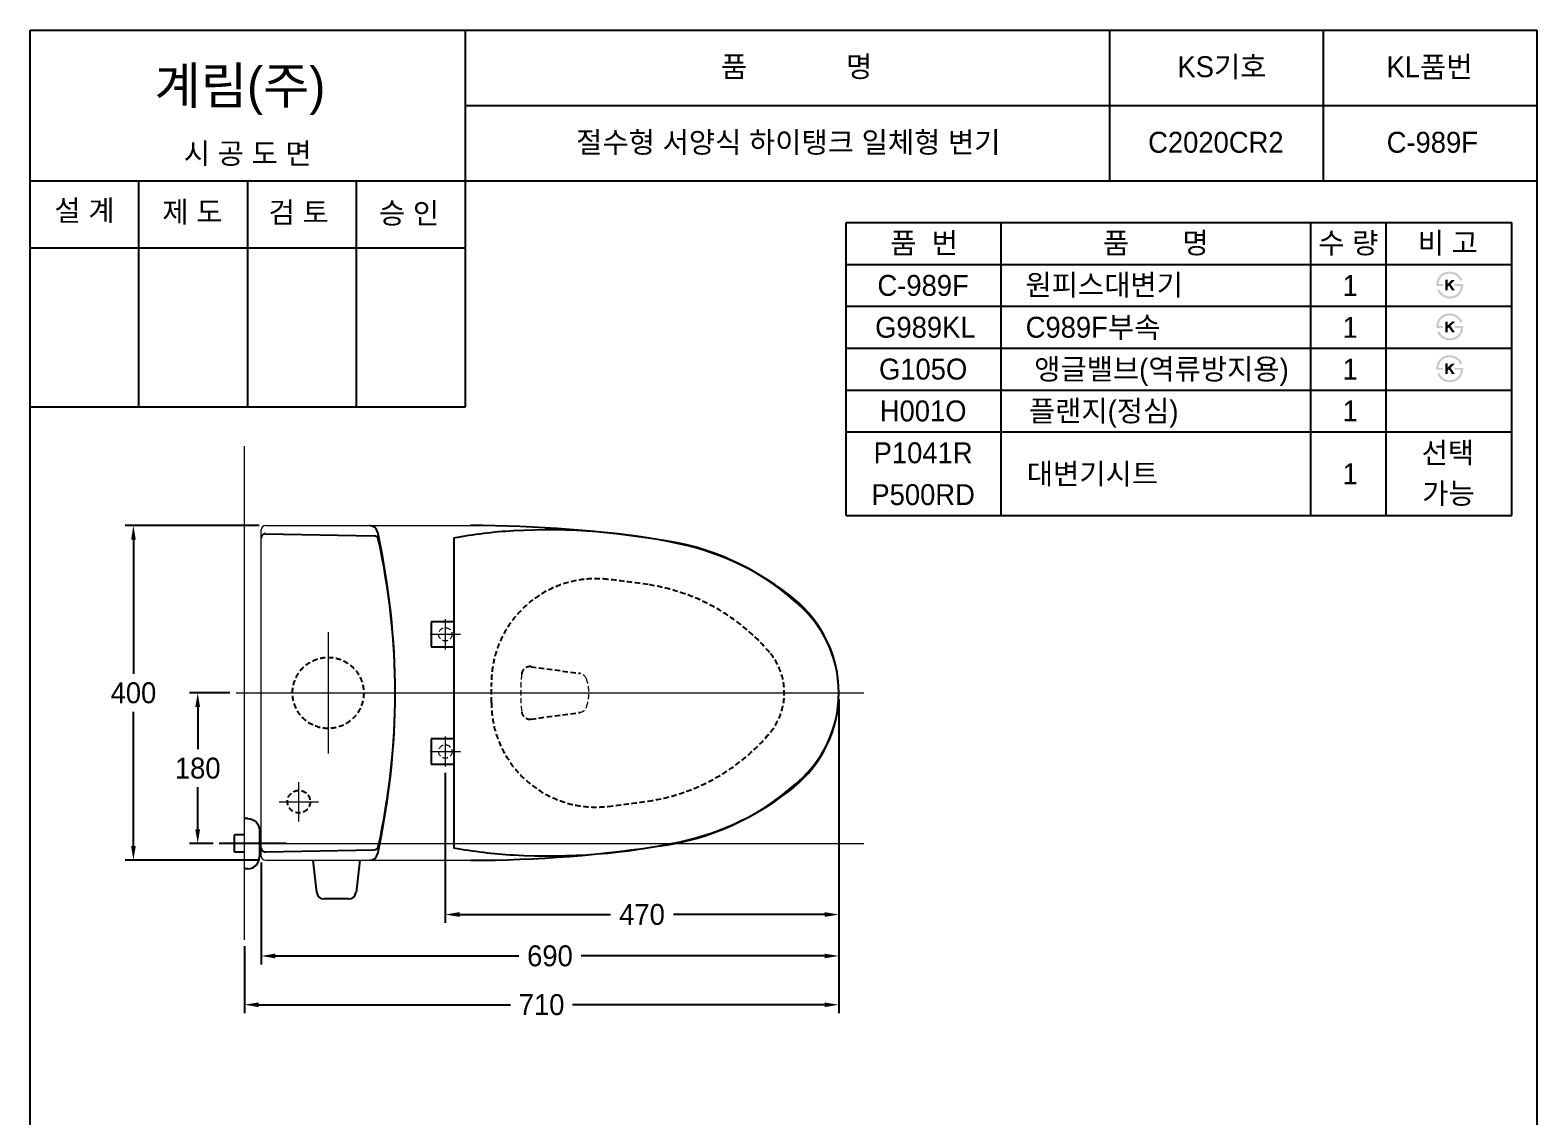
# Model space of a CAD drawing. Header units: millimetres. Extents: x 0 to 1800, y -67 to 2530.
# Drawn here: x 0 to 1800, y 1232 to 2530 of the extents above; entities that cross this region are included whole.
import ezdxf
from ezdxf.enums import TextEntityAlignment as Align
from ezdxf.lldxf.tags import DXFTag

# ---------------------------------------------------------------- set-up
doc = ezdxf.new("R2010")
doc.units = ezdxf.units.MM
doc.linetypes.add('DASHED2', pattern=[9.525, 6.35, -3.175])
for name, color, linetype in [('TEXT', 7, 'Continuous'), ('내부선 및 부속', 4, 'Continuous'), ('도각라인', 255, 'Continuous'), ('외형선', 3, 'Continuous'), ('점선', 6, 'DASHED2'), ('중심선', 1, 'DASHED'), ('치수선', 7, 'Continuous')]:
    doc.layers.add(name, color=color, linetype=linetype)
doc.styles.add('____', font='')
doc.styles.add('타이틀', font='H2GTRM.TTF', dxfattribs={"height": 25})
doc.styles.get('____').set_extended_font_data('굴림')
tags = doc.linetypes.add('DASHDOT', pattern=[70, 31, -13, 13, -13]).pattern_tags.tags
tags[10:11] = [DXFTag(74, 4), DXFTag(75, 0), DXFTag(340, '0'), DXFTag(46, 0.0), DXFTag(50, 0.0), DXFTag(44, 0.0), DXFTag(45, 0.0)]
tags[8:9] = [DXFTag(74, 4), DXFTag(75, 0), DXFTag(340, '0'), DXFTag(46, 0.0), DXFTag(50, 0.0), DXFTag(44, 0.0), DXFTag(45, 0.0)]
tags[6:7] = [DXFTag(74, 4), DXFTag(75, 0), DXFTag(340, '0'), DXFTag(46, 0.0), DXFTag(50, 0.0), DXFTag(44, 0.0), DXFTag(45, 0.0)]
tags[4:5] = [DXFTag(74, 4), DXFTag(75, 0), DXFTag(340, '0'), DXFTag(46, 0.0), DXFTag(50, 0.0), DXFTag(44, 0.0), DXFTag(45, 0.0)]
tags = doc.linetypes.add('DASHED', pattern=[25.72, 12.86, -12.86]).pattern_tags.tags
tags[6:7] = [DXFTag(74, 4), DXFTag(75, 0), DXFTag(340, '0'), DXFTag(46, 0.0), DXFTag(50, 0.0), DXFTag(44, 0.0), DXFTag(45, 0.0)]
tags[4:5] = [DXFTag(74, 4), DXFTag(75, 0), DXFTag(340, '0'), DXFTag(46, 0.0), DXFTag(50, 0.0), DXFTag(44, 0.0), DXFTag(45, 0.0)]
doc.dimstyles.new('MSADIM', dxfattribs={"dimtxt": 33, "dimasz": 17, "dimexe": 10, "dimexo": 7.5, "dimgap": 10, "dimtad": 0, "dimtih": 1, "dimtoh": 1, "dimdec": 0, "dimzin": 1, "dimdsep": 46, "dimtxsty": '____', "dimcen": 11.25, "dimadec": 0, "dimazin": 0, "dimtfac": 1, "dimtdec": 0, "dimtix": 1, "dimtmove": 0, "dimatfit": 3, "dimfxl": 1, "dimtolj": 1, "dimtzin": 1, "dimarcsym": 0})

# ---------------------------------------------------------------- blocks, each defined once
blk = doc.blocks.new('*D54')
at = {"layer": '치수선', "color": 0, "linetype": 'Continuous', "lineweight": -2, "transparency": 16777216}
for p, q in [((966, 1730.6), (966, 1413.8)), ((276, 1535.6), (276, 1413.8)), ((293, 1423.8), (583.7, 1423.8)), ((949, 1423.8), (658.2, 1423.8))]:
    blk.add_line(p, q, dxfattribs=at)
at = {"layer": '치수선', "color": 0, "linetype": 'Continuous', "transparency": 16777216}
for points in [[(293, 1426.6), (293, 1421), (276, 1423.8)], [(949, 1426.6), (949, 1421), (966, 1423.8)]]:
    blk.add_solid(points, dxfattribs=at)
at = {"layer": '치수선', "color": 0, "linetype": 'Continuous', "transparency": 16777216, "insert": (621, 1423.8), "char_height": 25, "attachment_point": 5, "style": '____'}
blk.add_mtext('\\A1;690', dxfattribs=at)
blk = doc.blocks.new('*D55')
at = {"layer": '치수선', "color": 0, "linetype": 'Continuous', "lineweight": -2, "transparency": 16777216}
for p, q in [((966, 1730.6), (966, 1463.3)), ((496, 1642.6), (496, 1463.3)), ((513, 1473.3), (693.3, 1473.3)), ((949, 1473.3), (768.6, 1473.3))]:
    blk.add_line(p, q, dxfattribs=at)
at = {"layer": '치수선', "color": 0, "linetype": 'Continuous', "transparency": 16777216}
for points in [[(513, 1476.2), (513, 1470.5), (496, 1473.3)], [(949, 1476.2), (949, 1470.5), (966, 1473.3)]]:
    blk.add_solid(points, dxfattribs=at)
at = {"layer": '치수선', "color": 0, "linetype": 'Continuous', "transparency": 16777216, "insert": (731, 1473.3), "char_height": 25, "attachment_point": 5, "style": '____'}
blk.add_mtext('\\A1;470', dxfattribs=at)
blk = doc.blocks.new('*D56')
at = {"layer": '치수선', "color": 0, "linetype": 'Continuous', "lineweight": -2, "transparency": 16777216}
for p, q in [((273.5, 1938.1), (113.4, 1938.1)), ((123.4, 1921.1), (123.4, 1761)), ((123.4, 1555.1), (123.4, 1715.3)), ((273.5, 1538.1), (113.4, 1538.1))]:
    blk.add_line(p, q, dxfattribs=at)
at = {"layer": '치수선', "color": 0, "linetype": 'Continuous', "transparency": 16777216}
for points in [[(120.6, 1921.1), (126.2, 1921.1), (123.4, 1938.1)], [(120.6, 1555.1), (126.2, 1555.1), (123.4, 1538.1)]]:
    blk.add_solid(points, dxfattribs=at)
at = {"layer": '치수선', "color": 0, "linetype": 'Continuous', "transparency": 16777216, "insert": (123.4, 1738.1), "char_height": 25, "attachment_point": 5, "style": '____'}
blk.add_mtext('\\A1;400', dxfattribs=at)
blk = doc.blocks.new('*D57')
at = {"layer": '치수선', "color": 0, "linetype": 'Continuous', "lineweight": -2, "transparency": 16777216}
for p, q in [((238.5, 1738.1), (190.2, 1738.1)), ((200.2, 1721.1), (200.2, 1671)), ((200.2, 1575.1), (200.2, 1625.3)), ((218.5, 1558.1), (190.2, 1558.1))]:
    blk.add_line(p, q, dxfattribs=at)
at = {"layer": '치수선', "color": 0, "linetype": 'Continuous', "transparency": 16777216}
for points in [[(197.3, 1721.1), (203, 1721.1), (200.2, 1738.1)], [(197.3, 1575.1), (203, 1575.1), (200.2, 1558.1)]]:
    blk.add_solid(points, dxfattribs=at)
at = {"layer": '치수선', "color": 0, "linetype": 'Continuous', "transparency": 16777216, "insert": (200.2, 1648.1), "char_height": 25, "attachment_point": 5, "style": '____'}
blk.add_mtext('\\A1;180', dxfattribs=at)
blk = doc.blocks.new('*D52')
at = {"layer": '치수선', "color": 0, "linetype": 'Continuous', "lineweight": -2, "transparency": 16777216}
for p, q in [((966, 1730.6), (966, 1355.5)), ((256, 1435.6), (256, 1355.5)), ((273, 1365.5), (573.8, 1365.5)), ((949, 1365.5), (648.1, 1365.5))]:
    blk.add_line(p, q, dxfattribs=at)
at = {"layer": '치수선', "color": 0, "linetype": 'Continuous', "transparency": 16777216}
for points in [[(273, 1368.3), (273, 1362.7), (256, 1365.5)], [(949, 1368.3), (949, 1362.7), (966, 1365.5)]]:
    blk.add_solid(points, dxfattribs=at)
at = {"layer": '치수선', "color": 0, "linetype": 'Continuous', "transparency": 16777216, "insert": (611, 1365.5), "char_height": 25, "attachment_point": 5, "style": '____'}
blk.add_mtext('\\A1;710', dxfattribs=at)

msp = doc.modelspace()

# ---------------------------------------------------------------- hatches: boundary and pattern name
at = {"layer": 'TEXT'}
for points in [[(1679.9, 2224.2), (1679.8, 2224.6), (1679.8, 2225), (1679.8, 2225.4), (1679.8, 2225.8), (1679.8, 2226.2), (1679.9, 2226.6), (1679.9, 2227), (1679.9, 2227.4), (1680, 2227.8), (1680, 2228.2), (1680.1, 2228.6), (1680.2, 2229), (1680.3, 2229.4), (1680.4, 2229.8), (1680.5, 2230.1), (1680.6, 2230.5), (1680.7, 2230.9), (1680.8, 2231.3), (1681, 2231.7), (1681.1, 2232), (1681.3, 2232.4), (1681.4, 2232.7), (1681.6, 2233.1), (1681.8, 2233.4), (1682, 2233.8), (1682.1, 2234.1), (1682.4, 2234.4), (1682.6, 2234.8), (1682.8, 2235.1), (1683, 2235.4), (1683.2, 2235.7), (1683.8, 2236.3), (1684, 2236.6), (1684.3, 2236.9), (1684.6, 2237.2), (1684.9, 2237.5), (1685.2, 2237.8), (1685.5, 2238), (1685.8, 2238.3), (1686.1, 2238.5), (1686.4, 2238.7), (1686.8, 2239), (1687.1, 2239.2), (1687.4, 2239.4), (1687.8, 2239.6), (1688.2, 2239.8), (1688.5, 2239.9), (1688.9, 2240.1), (1689.3, 2240.3), (1689.7, 2240.5), (1690.2, 2240.6), (1690.6, 2240.7), (1691, 2240.9), (1691.5, 2241), (1691.9, 2241.1), (1692.4, 2241.2), (1692.8, 2241.2), (1693.3, 2241.3), (1693.8, 2241.4), (1694.2, 2241.4), (1694.7, 2241.4), (1695.2, 2241.5), (1695.7, 2241.5), (1696.5, 2241.5), (1696.8, 2241.4), (1697.2, 2241.4), (1697.6, 2241.4), (1697.9, 2241.3), (1698.3, 2241.3), (1698.6, 2241.2), (1699, 2241.2), (1699.3, 2241.1), (1699.7, 2241), (1700, 2241), (1700.4, 2240.9), (1700.7, 2240.8), (1701, 2240.7), (1701.4, 2240.6), (1701.7, 2240.5), (1702, 2240.4), (1702.3, 2240.2), (1702.6, 2240.1), (1702.9, 2240), (1703.2, 2239.8), (1703.5, 2239.7), (1703.8, 2239.5), (1704.1, 2239.4), (1704.4, 2239.2), (1704.7, 2239), (1705, 2238.9), (1705.2, 2238.7), (1705.5, 2238.5), (1705.8, 2238.3), (1706.1, 2238.1), (1706.5, 2237.7), (1706.9, 2237.4), (1707.3, 2237), (1707.7, 2236.6), (1708, 2236.2), (1708.4, 2235.8), (1708.7, 2235.4), (1709.1, 2234.9), (1709.4, 2234.5), (1709.7, 2234), (1710, 2233.5), (1710.3, 2233), (1710.5, 2232.5), (1710.8, 2232), (1711, 2231.5), (1711.3, 2230.9), (1711.3, 2230.9), (1708.2, 2230.9), (1708.2, 2230.9), (1708.1, 2231.1), (1708, 2231.3), (1708, 2231.4), (1707.9, 2231.6), (1707.8, 2231.8), (1707.7, 2232), (1707.7, 2232.1), (1707.6, 2232.3), (1707.5, 2232.5), (1707.4, 2232.6), (1707.3, 2232.8), (1707.2, 2233), (1707.1, 2233.1), (1707, 2233.3), (1706.9, 2233.5), (1706.7, 2233.6), (1706.6, 2233.8), (1706.5, 2233.9), (1706.2, 2234.3), (1705.9, 2234.6), (1705.6, 2234.9), (1705.3, 2235.2), (1705, 2235.5), (1704.7, 2235.8), (1704.3, 2236.1), (1704.1, 2236.3), (1703.8, 2236.4), (1703.6, 2236.6), (1703.4, 2236.8), (1703.1, 2236.9), (1702.9, 2237.1), (1702.6, 2237.2), (1702.4, 2237.4), (1702.2, 2237.5), (1701.9, 2237.6), (1701.7, 2237.7), (1701.4, 2237.8), (1701.2, 2238), (1700.9, 2238.1), (1700.6, 2238.2), (1700.4, 2238.3), (1700.1, 2238.3), (1699.9, 2238.4), (1699.6, 2238.5), (1699.3, 2238.6), (1699.1, 2238.6), (1698.8, 2238.7), (1698.5, 2238.7), (1698.2, 2238.8), (1698, 2238.8), (1697.7, 2238.9), (1697.4, 2238.9), (1697.1, 2238.9), (1696.8, 2239), (1696.5, 2239), (1696.3, 2239), (1696, 2239), (1695.6, 2239), (1695.3, 2239), (1694.9, 2238.9), (1694.6, 2238.9), (1694.3, 2238.9), (1693.9, 2238.9), (1693.6, 2238.8), (1693.3, 2238.8), (1693, 2238.7), (1692.7, 2238.7), (1692.3, 2238.6), (1692, 2238.5), (1691.7, 2238.4), (1691.4, 2238.3), (1691.1, 2238.2), (1690.9, 2238.1), (1690.6, 2238), (1690.3, 2237.9), (1690, 2237.8), (1689.7, 2237.7), (1689.4, 2237.5), (1689.2, 2237.4), (1688.9, 2237.3), (1688.7, 2237.1), (1688.4, 2236.9), (1688.1, 2236.8), (1687.9, 2236.6), (1687.6, 2236.4), (1687.4, 2236.2), (1687.2, 2236), (1686.9, 2235.8), (1686.7, 2235.6), (1686.5, 2235.4), (1686.2, 2235.2), (1686, 2235), (1685.8, 2234.7), (1685.6, 2234.5), (1685.4, 2234.3), (1685.2, 2234), (1685, 2233.8), (1684.8, 2233.5), (1684.7, 2233.3), (1684.5, 2233), (1684.3, 2232.7), (1684.2, 2232.5), (1684, 2232.2), (1683.9, 2231.9), (1683.8, 2231.6), (1683.7, 2231.3), (1683.5, 2231.1), (1683.4, 2230.8), (1683.3, 2230.5), (1683.2, 2230.2), (1683.1, 2229.8), (1683, 2229.5), (1683, 2229.2), (1682.9, 2228.9), (1682.8, 2228.6), (1682.8, 2228.2), (1682.7, 2227.9), (1682.7, 2227.6), (1682.7, 2227.2), (1682.6, 2226.9), (1682.6, 2226.5), (1682.6, 2226.5), (1687.8, 2226.5), (1687.8, 2226.5), (1687.8, 2226.5), (1687.8, 2224.2), (1687.8, 2224.2), (1687.8, 2224.2), (1679.9, 2224.2)], [(1712, 2226.5), (1712, 2226.1), (1712, 2225.6), (1712, 2225.2), (1712, 2224.8), (1711.9, 2224.3), (1711.9, 2223.9), (1711.9, 2223.5), (1711.8, 2223.1), (1711.7, 2222.7), (1711.6, 2222.2), (1711.6, 2221.8), (1711.5, 2221.4), (1711.3, 2221), (1711.2, 2220.6), (1711.1, 2220.2), (1711, 2219.8), (1710.8, 2219.4), (1710.7, 2219), (1710.5, 2218.7), (1710.4, 2218.3), (1710.2, 2217.9), (1710, 2217.6), (1709.8, 2217.2), (1709.6, 2216.9), (1709.4, 2216.5), (1709.2, 2216.2), (1709, 2215.9), (1708.8, 2215.5), (1708.5, 2215.2), (1708.3, 2214.9), (1708, 2214.6), (1707.8, 2214.3), (1707.5, 2214), (1707.2, 2213.7), (1707, 2213.5), (1706.7, 2213.2), (1706.4, 2212.9), (1706.1, 2212.7), (1705.8, 2212.4), (1705.5, 2212.2), (1705.2, 2212), (1704.8, 2211.8), (1704.5, 2211.6), (1704.2, 2211.4), (1703.8, 2211.2), (1703.5, 2211), (1703.1, 2210.8), (1702.8, 2210.7), (1702.4, 2210.5), (1702.1, 2210.3), (1701.7, 2210.2), (1701.3, 2210.1), (1700.9, 2209.9), (1700.5, 2209.8), (1700.2, 2209.7), (1699.8, 2209.6), (1699.4, 2209.6), (1699, 2209.5), (1698.6, 2209.4), (1698.2, 2209.4), (1697.8, 2209.4), (1697.4, 2209.3), (1697, 2209.3), (1696.6, 2209.3), (1695.9, 2209.3), (1695.3, 2209.3), (1694.6, 2209.4), (1694, 2209.5), (1693.3, 2209.5), (1693, 2209.6), (1692.7, 2209.7), (1692.4, 2209.7), (1692.1, 2209.8), (1691.8, 2209.9), (1691.5, 2209.9), (1691.2, 2210), (1691, 2210.1), (1690.7, 2210.2), (1690.4, 2210.3), (1690.1, 2210.4), (1689.8, 2210.5), (1689.5, 2210.6), (1689.3, 2210.7), (1689, 2210.9), (1688.7, 2211), (1688.5, 2211.1), (1688.2, 2211.3), (1687.9, 2211.4), (1687.7, 2211.6), (1687.4, 2211.7), (1686.9, 2212), (1686.6, 2212.2), (1686.4, 2212.4), (1686.1, 2212.6), (1685.9, 2212.8), (1685.6, 2213), (1685.4, 2213.2), (1685.1, 2213.4), (1684.9, 2213.6), (1684.7, 2213.8), (1684.5, 2214.1), (1684.2, 2214.3), (1684, 2214.5), (1683.8, 2214.8), (1683.6, 2215), (1683.4, 2215.2), (1683.2, 2215.5), (1683, 2215.8), (1682.8, 2216), (1682.6, 2216.3), (1682.5, 2216.6), (1682.3, 2216.8), (1682.1, 2217.1), (1681.9, 2217.4), (1681.8, 2217.7), (1681.6, 2218), (1681.5, 2218.3), (1681.3, 2218.6), (1681, 2219.2), (1680.8, 2219.9), (1680.8, 2219.9), (1683.7, 2219.9), (1683.7, 2219.9), (1683.9, 2219.4), (1684.2, 2219), (1684.4, 2218.6), (1684.6, 2218.2), (1684.9, 2217.9), (1685.1, 2217.5), (1685.4, 2217.1), (1685.7, 2216.8), (1685.9, 2216.5), (1686.2, 2216.1), (1686.5, 2215.8), (1686.8, 2215.5), (1687.1, 2215.2), (1687.4, 2215), (1687.7, 2214.7), (1688, 2214.5), (1688.2, 2214.3), (1688.4, 2214.1), (1688.7, 2214), (1688.9, 2213.8), (1689.1, 2213.7), (1689.4, 2213.5), (1689.6, 2213.4), (1689.9, 2213.2), (1690.1, 2213.1), (1690.4, 2213), (1690.6, 2212.9), (1690.9, 2212.8), (1691.1, 2212.7), (1691.4, 2212.6), (1691.7, 2212.5), (1691.9, 2212.4), (1692.2, 2212.3), (1692.5, 2212.3), (1692.7, 2212.2), (1693, 2212.1), (1693.3, 2212.1), (1693.6, 2212), (1693.9, 2212), (1694.2, 2212), (1694.5, 2211.9), (1694.8, 2211.9), (1695.1, 2211.9), (1695.4, 2211.9), (1695.7, 2211.9), (1696, 2211.9), (1696.3, 2211.9), (1697.1, 2211.9), (1697.4, 2211.9), (1697.7, 2212), (1698, 2212), (1698.2, 2212), (1698.5, 2212), (1698.7, 2212.1), (1699, 2212.1), (1699.3, 2212.2), (1699.5, 2212.2), (1699.8, 2212.3), (1700, 2212.4), (1700.3, 2212.5), (1700.5, 2212.5), (1700.8, 2212.6), (1701, 2212.7), (1701.3, 2212.8), (1701.5, 2212.9), (1701.8, 2213), (1702, 2213.1), (1702.3, 2213.3), (1702.5, 2213.4), (1702.7, 2213.5), (1703, 2213.7), (1703.2, 2213.8), (1703.4, 2213.9), (1703.7, 2214.1), (1703.9, 2214.3), (1704.1, 2214.4), (1704.3, 2214.6), (1704.6, 2214.8), (1704.8, 2215), (1705.1, 2215.2), (1705.3, 2215.4), (1705.6, 2215.7), (1705.8, 2215.9), (1706, 2216.1), (1706.2, 2216.4), (1706.4, 2216.6), (1706.6, 2216.9), (1706.8, 2217.1), (1707, 2217.4), (1707.2, 2217.7), (1707.3, 2218), (1707.5, 2218.2), (1707.7, 2218.5), (1707.8, 2218.8), (1708, 2219.1), (1708.1, 2219.4), (1708.2, 2219.7), (1708.3, 2220), (1708.4, 2220.4), (1708.6, 2220.7), (1708.7, 2221), (1708.7, 2221.3), (1708.8, 2221.7), (1708.9, 2222), (1709, 2222.4), (1709, 2222.7), (1709.1, 2223.1), (1709.1, 2223.4), (1709.2, 2223.8), (1709.2, 2224.2), (1709.2, 2224.2), (1701.8, 2224.2), (1701.8, 2224.2), (1701.8, 2224.2), (1701.8, 2226.5), (1701.8, 2226.5), (1701.8, 2226.5), (1712, 2226.5)], [(1693.6, 2227.2), (1698.4, 2231.6), (1702.3, 2231.6), (1696.9, 2226.6), (1701.9, 2219.1), (1698.6, 2219.1), (1695, 2224.8), (1693.6, 2223.6), (1693.6, 2219.1), (1690.7, 2219.1), (1690.7, 2231.7), (1693.6, 2231.7)], [(1679.9, 2174.2), (1679.8, 2174.6), (1679.8, 2175), (1679.8, 2175.4), (1679.8, 2175.8), (1679.8, 2176.2), (1679.9, 2176.6), (1679.9, 2177), (1679.9, 2177.4), (1680, 2177.8), (1680, 2178.2), (1680.1, 2178.6), (1680.2, 2179), (1680.3, 2179.4), (1680.4, 2179.8), (1680.5, 2180.1), (1680.6, 2180.5), (1680.7, 2180.9), (1680.8, 2181.3), (1681, 2181.7), (1681.1, 2182), (1681.3, 2182.4), (1681.4, 2182.7), (1681.6, 2183.1), (1681.8, 2183.4), (1682, 2183.8), (1682.1, 2184.1), (1682.4, 2184.4), (1682.6, 2184.8), (1682.8, 2185.1), (1683, 2185.4), (1683.2, 2185.7), (1683.8, 2186.3), (1684, 2186.6), (1684.3, 2186.9), (1684.6, 2187.2), (1684.9, 2187.5), (1685.2, 2187.8), (1685.5, 2188), (1685.8, 2188.3), (1686.1, 2188.5), (1686.4, 2188.7), (1686.8, 2189), (1687.1, 2189.2), (1687.4, 2189.4), (1687.8, 2189.6), (1688.2, 2189.8), (1688.5, 2189.9), (1688.9, 2190.1), (1689.3, 2190.3), (1689.7, 2190.5), (1690.2, 2190.6), (1690.6, 2190.7), (1691, 2190.9), (1691.5, 2191), (1691.9, 2191.1), (1692.4, 2191.2), (1692.8, 2191.2), (1693.3, 2191.3), (1693.8, 2191.4), (1694.2, 2191.4), (1694.7, 2191.4), (1695.2, 2191.5), (1695.7, 2191.5), (1696.5, 2191.5), (1696.8, 2191.4), (1697.2, 2191.4), (1697.6, 2191.4), (1697.9, 2191.3), (1698.3, 2191.3), (1698.6, 2191.2), (1699, 2191.2), (1699.3, 2191.1), (1699.7, 2191), (1700, 2191), (1700.4, 2190.9), (1700.7, 2190.8), (1701, 2190.7), (1701.4, 2190.6), (1701.7, 2190.5), (1702, 2190.4), (1702.3, 2190.2), (1702.6, 2190.1), (1702.9, 2190), (1703.2, 2189.8), (1703.5, 2189.7), (1703.8, 2189.5), (1704.1, 2189.4), (1704.4, 2189.2), (1704.7, 2189), (1705, 2188.9), (1705.2, 2188.7), (1705.5, 2188.5), (1705.8, 2188.3), (1706.1, 2188.1), (1706.5, 2187.7), (1706.9, 2187.4), (1707.3, 2187), (1707.7, 2186.6), (1708, 2186.2), (1708.4, 2185.8), (1708.7, 2185.4), (1709.1, 2184.9), (1709.4, 2184.5), (1709.7, 2184), (1710, 2183.5), (1710.3, 2183), (1710.5, 2182.5), (1710.8, 2182), (1711, 2181.5), (1711.3, 2180.9), (1711.3, 2180.9), (1708.2, 2180.9), (1708.2, 2180.9), (1708.1, 2181.1), (1708, 2181.3), (1708, 2181.4), (1707.9, 2181.6), (1707.8, 2181.8), (1707.7, 2182), (1707.7, 2182.1), (1707.6, 2182.3), (1707.5, 2182.5), (1707.4, 2182.6), (1707.3, 2182.8), (1707.2, 2183), (1707.1, 2183.1), (1707, 2183.3), (1706.9, 2183.5), (1706.7, 2183.6), (1706.6, 2183.8), (1706.5, 2183.9), (1706.2, 2184.3), (1705.9, 2184.6), (1705.6, 2184.9), (1705.3, 2185.2), (1705, 2185.5), (1704.7, 2185.8), (1704.3, 2186.1), (1704.1, 2186.3), (1703.8, 2186.4), (1703.6, 2186.6), (1703.4, 2186.8), (1703.1, 2186.9), (1702.9, 2187.1), (1702.6, 2187.2), (1702.4, 2187.4), (1702.2, 2187.5), (1701.9, 2187.6), (1701.7, 2187.7), (1701.4, 2187.8), (1701.2, 2188), (1700.9, 2188.1), (1700.6, 2188.2), (1700.4, 2188.3), (1700.1, 2188.3), (1699.9, 2188.4), (1699.6, 2188.5), (1699.3, 2188.6), (1699.1, 2188.6), (1698.8, 2188.7), (1698.5, 2188.7), (1698.2, 2188.8), (1698, 2188.8), (1697.7, 2188.9), (1697.4, 2188.9), (1697.1, 2188.9), (1696.8, 2189), (1696.5, 2189), (1696.3, 2189), (1696, 2189), (1695.6, 2189), (1695.3, 2189), (1694.9, 2188.9), (1694.6, 2188.9), (1694.3, 2188.9), (1693.9, 2188.9), (1693.6, 2188.8), (1693.3, 2188.8), (1693, 2188.7), (1692.7, 2188.7), (1692.3, 2188.6), (1692, 2188.5), (1691.7, 2188.4), (1691.4, 2188.3), (1691.1, 2188.2), (1690.9, 2188.1), (1690.6, 2188), (1690.3, 2187.9), (1690, 2187.8), (1689.7, 2187.7), (1689.4, 2187.5), (1689.2, 2187.4), (1688.9, 2187.3), (1688.7, 2187.1), (1688.4, 2186.9), (1688.1, 2186.8), (1687.9, 2186.6), (1687.6, 2186.4), (1687.4, 2186.2), (1687.2, 2186), (1686.9, 2185.8), (1686.7, 2185.6), (1686.5, 2185.4), (1686.2, 2185.2), (1686, 2185), (1685.8, 2184.7), (1685.6, 2184.5), (1685.4, 2184.3), (1685.2, 2184), (1685, 2183.8), (1684.8, 2183.5), (1684.7, 2183.3), (1684.5, 2183), (1684.3, 2182.7), (1684.2, 2182.5), (1684, 2182.2), (1683.9, 2181.9), (1683.8, 2181.6), (1683.7, 2181.3), (1683.5, 2181.1), (1683.4, 2180.8), (1683.3, 2180.5), (1683.2, 2180.2), (1683.1, 2179.8), (1683, 2179.5), (1683, 2179.2), (1682.9, 2178.9), (1682.8, 2178.6), (1682.8, 2178.2), (1682.7, 2177.9), (1682.7, 2177.6), (1682.7, 2177.2), (1682.6, 2176.9), (1682.6, 2176.5), (1682.6, 2176.5), (1687.8, 2176.5), (1687.8, 2176.5), (1687.8, 2176.5), (1687.8, 2174.2), (1687.8, 2174.2), (1687.8, 2174.2), (1679.9, 2174.2)], [(1693.6, 2177.2), (1698.4, 2181.6), (1702.3, 2181.6), (1696.9, 2176.6), (1701.9, 2169.1), (1698.6, 2169.1), (1695, 2174.8), (1693.6, 2173.6), (1693.6, 2169.1), (1690.7, 2169.1), (1690.7, 2181.7), (1693.6, 2181.7)], [(1712, 2176.5), (1712, 2176.1), (1712, 2175.6), (1712, 2175.2), (1712, 2174.8), (1711.9, 2174.3), (1711.9, 2173.9), (1711.9, 2173.5), (1711.8, 2173.1), (1711.7, 2172.7), (1711.6, 2172.2), (1711.6, 2171.8), (1711.5, 2171.4), (1711.3, 2171), (1711.2, 2170.6), (1711.1, 2170.2), (1711, 2169.8), (1710.8, 2169.4), (1710.7, 2169), (1710.5, 2168.7), (1710.4, 2168.3), (1710.2, 2167.9), (1710, 2167.6), (1709.8, 2167.2), (1709.6, 2166.9), (1709.4, 2166.5), (1709.2, 2166.2), (1709, 2165.9), (1708.8, 2165.5), (1708.5, 2165.2), (1708.3, 2164.9), (1708, 2164.6), (1707.8, 2164.3), (1707.5, 2164), (1707.2, 2163.7), (1707, 2163.5), (1706.7, 2163.2), (1706.4, 2162.9), (1706.1, 2162.7), (1705.8, 2162.4), (1705.5, 2162.2), (1705.2, 2162), (1704.8, 2161.8), (1704.5, 2161.6), (1704.2, 2161.4), (1703.8, 2161.2), (1703.5, 2161), (1703.1, 2160.8), (1702.8, 2160.7), (1702.4, 2160.5), (1702.1, 2160.3), (1701.7, 2160.2), (1701.3, 2160.1), (1700.9, 2159.9), (1700.5, 2159.8), (1700.2, 2159.7), (1699.8, 2159.6), (1699.4, 2159.6), (1699, 2159.5), (1698.6, 2159.4), (1698.2, 2159.4), (1697.8, 2159.4), (1697.4, 2159.3), (1697, 2159.3), (1696.6, 2159.3), (1695.9, 2159.3), (1695.3, 2159.3), (1694.6, 2159.4), (1694, 2159.5), (1693.3, 2159.5), (1693, 2159.6), (1692.7, 2159.7), (1692.4, 2159.7), (1692.1, 2159.8), (1691.8, 2159.9), (1691.5, 2159.9), (1691.2, 2160), (1691, 2160.1), (1690.7, 2160.2), (1690.4, 2160.3), (1690.1, 2160.4), (1689.8, 2160.5), (1689.5, 2160.6), (1689.3, 2160.7), (1689, 2160.9), (1688.7, 2161), (1688.5, 2161.1), (1688.2, 2161.3), (1687.9, 2161.4), (1687.7, 2161.6), (1687.4, 2161.7), (1686.9, 2162), (1686.6, 2162.2), (1686.4, 2162.4), (1686.1, 2162.6), (1685.9, 2162.8), (1685.6, 2163), (1685.4, 2163.2), (1685.1, 2163.4), (1684.9, 2163.6), (1684.7, 2163.8), (1684.5, 2164.1), (1684.2, 2164.3), (1684, 2164.5), (1683.8, 2164.8), (1683.6, 2165), (1683.4, 2165.2), (1683.2, 2165.5), (1683, 2165.8), (1682.8, 2166), (1682.6, 2166.3), (1682.5, 2166.6), (1682.3, 2166.8), (1682.1, 2167.1), (1681.9, 2167.4), (1681.8, 2167.7), (1681.6, 2168), (1681.5, 2168.3), (1681.3, 2168.6), (1681, 2169.2), (1680.8, 2169.9), (1680.8, 2169.9), (1683.7, 2169.9), (1683.7, 2169.9), (1683.9, 2169.4), (1684.2, 2169), (1684.4, 2168.6), (1684.6, 2168.2), (1684.9, 2167.9), (1685.1, 2167.5), (1685.4, 2167.1), (1685.7, 2166.8), (1685.9, 2166.5), (1686.2, 2166.1), (1686.5, 2165.8), (1686.8, 2165.5), (1687.1, 2165.2), (1687.4, 2165), (1687.7, 2164.7), (1688, 2164.5), (1688.2, 2164.3), (1688.4, 2164.1), (1688.7, 2164), (1688.9, 2163.8), (1689.1, 2163.7), (1689.4, 2163.5), (1689.6, 2163.4), (1689.9, 2163.2), (1690.1, 2163.1), (1690.4, 2163), (1690.6, 2162.9), (1690.9, 2162.8), (1691.1, 2162.7), (1691.4, 2162.6), (1691.7, 2162.5), (1691.9, 2162.4), (1692.2, 2162.3), (1692.5, 2162.3), (1692.7, 2162.2), (1693, 2162.1), (1693.3, 2162.1), (1693.6, 2162), (1693.9, 2162), (1694.2, 2162), (1694.5, 2161.9), (1694.8, 2161.9), (1695.1, 2161.9), (1695.4, 2161.9), (1695.7, 2161.9), (1696, 2161.9), (1696.3, 2161.9), (1697.1, 2161.9), (1697.4, 2161.9), (1697.7, 2162), (1698, 2162), (1698.2, 2162), (1698.5, 2162), (1698.7, 2162.1), (1699, 2162.1), (1699.3, 2162.2), (1699.5, 2162.2), (1699.8, 2162.3), (1700, 2162.4), (1700.3, 2162.5), (1700.5, 2162.5), (1700.8, 2162.6), (1701, 2162.7), (1701.3, 2162.8), (1701.5, 2162.9), (1701.8, 2163), (1702, 2163.1), (1702.3, 2163.3), (1702.5, 2163.4), (1702.7, 2163.5), (1703, 2163.7), (1703.2, 2163.8), (1703.4, 2163.9), (1703.7, 2164.1), (1703.9, 2164.3), (1704.1, 2164.4), (1704.3, 2164.6), (1704.6, 2164.8), (1704.8, 2165), (1705.1, 2165.2), (1705.3, 2165.4), (1705.6, 2165.7), (1705.8, 2165.9), (1706, 2166.1), (1706.2, 2166.4), (1706.4, 2166.6), (1706.6, 2166.9), (1706.8, 2167.1), (1707, 2167.4), (1707.2, 2167.7), (1707.3, 2168), (1707.5, 2168.2), (1707.7, 2168.5), (1707.8, 2168.8), (1708, 2169.1), (1708.1, 2169.4), (1708.2, 2169.7), (1708.3, 2170), (1708.4, 2170.4), (1708.6, 2170.7), (1708.7, 2171), (1708.7, 2171.3), (1708.8, 2171.7), (1708.9, 2172), (1709, 2172.4), (1709, 2172.7), (1709.1, 2173.1), (1709.1, 2173.4), (1709.2, 2173.8), (1709.2, 2174.2), (1709.2, 2174.2), (1701.8, 2174.2), (1701.8, 2174.2), (1701.8, 2174.2), (1701.8, 2176.5), (1701.8, 2176.5), (1701.8, 2176.5), (1712, 2176.5)], [(1679.9, 2124.2), (1679.8, 2124.6), (1679.8, 2125), (1679.8, 2125.4), (1679.8, 2125.8), (1679.8, 2126.2), (1679.9, 2126.6), (1679.9, 2127), (1679.9, 2127.4), (1680, 2127.8), (1680, 2128.2), (1680.1, 2128.6), (1680.2, 2129), (1680.3, 2129.4), (1680.4, 2129.8), (1680.5, 2130.1), (1680.6, 2130.5), (1680.7, 2130.9), (1680.8, 2131.3), (1681, 2131.7), (1681.1, 2132), (1681.3, 2132.4), (1681.4, 2132.7), (1681.6, 2133.1), (1681.8, 2133.4), (1682, 2133.8), (1682.1, 2134.1), (1682.4, 2134.4), (1682.6, 2134.8), (1682.8, 2135.1), (1683, 2135.4), (1683.2, 2135.7), (1683.8, 2136.3), (1684, 2136.6), (1684.3, 2136.9), (1684.6, 2137.2), (1684.9, 2137.5), (1685.2, 2137.8), (1685.5, 2138), (1685.8, 2138.3), (1686.1, 2138.5), (1686.4, 2138.7), (1686.8, 2139), (1687.1, 2139.2), (1687.4, 2139.4), (1687.8, 2139.6), (1688.2, 2139.8), (1688.5, 2139.9), (1688.9, 2140.1), (1689.3, 2140.3), (1689.7, 2140.5), (1690.2, 2140.6), (1690.6, 2140.7), (1691, 2140.9), (1691.5, 2141), (1691.9, 2141.1), (1692.4, 2141.2), (1692.8, 2141.2), (1693.3, 2141.3), (1693.8, 2141.4), (1694.2, 2141.4), (1694.7, 2141.4), (1695.2, 2141.5), (1695.7, 2141.5), (1696.5, 2141.5), (1696.8, 2141.4), (1697.2, 2141.4), (1697.6, 2141.4), (1697.9, 2141.3), (1698.3, 2141.3), (1698.6, 2141.2), (1699, 2141.2), (1699.3, 2141.1), (1699.7, 2141), (1700, 2141), (1700.4, 2140.9), (1700.7, 2140.8), (1701, 2140.7), (1701.4, 2140.6), (1701.7, 2140.5), (1702, 2140.4), (1702.3, 2140.2), (1702.6, 2140.1), (1702.9, 2140), (1703.2, 2139.8), (1703.5, 2139.7), (1703.8, 2139.5), (1704.1, 2139.4), (1704.4, 2139.2), (1704.7, 2139), (1705, 2138.9), (1705.2, 2138.7), (1705.5, 2138.5), (1705.8, 2138.3), (1706.1, 2138.1), (1706.5, 2137.7), (1706.9, 2137.4), (1707.3, 2137), (1707.7, 2136.6), (1708, 2136.2), (1708.4, 2135.8), (1708.7, 2135.4), (1709.1, 2134.9), (1709.4, 2134.5), (1709.7, 2134), (1710, 2133.5), (1710.3, 2133), (1710.5, 2132.5), (1710.8, 2132), (1711, 2131.5), (1711.3, 2130.9), (1711.3, 2130.9), (1708.2, 2130.9), (1708.2, 2130.9), (1708.1, 2131.1), (1708, 2131.3), (1708, 2131.4), (1707.9, 2131.6), (1707.8, 2131.8), (1707.7, 2132), (1707.7, 2132.1), (1707.6, 2132.3), (1707.5, 2132.5), (1707.4, 2132.6), (1707.3, 2132.8), (1707.2, 2133), (1707.1, 2133.1), (1707, 2133.3), (1706.9, 2133.5), (1706.7, 2133.6), (1706.6, 2133.8), (1706.5, 2133.9), (1706.2, 2134.3), (1705.9, 2134.6), (1705.6, 2134.9), (1705.3, 2135.2), (1705, 2135.5), (1704.7, 2135.8), (1704.3, 2136.1), (1704.1, 2136.3), (1703.8, 2136.4), (1703.6, 2136.6), (1703.4, 2136.8), (1703.1, 2136.9), (1702.9, 2137.1), (1702.6, 2137.2), (1702.4, 2137.4), (1702.2, 2137.5), (1701.9, 2137.6), (1701.7, 2137.7), (1701.4, 2137.8), (1701.2, 2138), (1700.9, 2138.1), (1700.6, 2138.2), (1700.4, 2138.3), (1700.1, 2138.3), (1699.9, 2138.4), (1699.6, 2138.5), (1699.3, 2138.6), (1699.1, 2138.6), (1698.8, 2138.7), (1698.5, 2138.7), (1698.2, 2138.8), (1698, 2138.8), (1697.7, 2138.9), (1697.4, 2138.9), (1697.1, 2138.9), (1696.8, 2139), (1696.5, 2139), (1696.3, 2139), (1696, 2139), (1695.6, 2139), (1695.3, 2139), (1694.9, 2138.9), (1694.6, 2138.9), (1694.3, 2138.9), (1693.9, 2138.9), (1693.6, 2138.8), (1693.3, 2138.8), (1693, 2138.7), (1692.7, 2138.7), (1692.3, 2138.6), (1692, 2138.5), (1691.7, 2138.4), (1691.4, 2138.3), (1691.1, 2138.2), (1690.9, 2138.1), (1690.6, 2138), (1690.3, 2137.9), (1690, 2137.8), (1689.7, 2137.7), (1689.4, 2137.5), (1689.2, 2137.4), (1688.9, 2137.3), (1688.7, 2137.1), (1688.4, 2136.9), (1688.1, 2136.8), (1687.9, 2136.6), (1687.6, 2136.4), (1687.4, 2136.2), (1687.2, 2136), (1686.9, 2135.8), (1686.7, 2135.6), (1686.5, 2135.4), (1686.2, 2135.2), (1686, 2135), (1685.8, 2134.7), (1685.6, 2134.5), (1685.4, 2134.3), (1685.2, 2134), (1685, 2133.8), (1684.8, 2133.5), (1684.7, 2133.3), (1684.5, 2133), (1684.3, 2132.7), (1684.2, 2132.5), (1684, 2132.2), (1683.9, 2131.9), (1683.8, 2131.6), (1683.7, 2131.3), (1683.5, 2131.1), (1683.4, 2130.8), (1683.3, 2130.5), (1683.2, 2130.2), (1683.1, 2129.8), (1683, 2129.5), (1683, 2129.2), (1682.9, 2128.9), (1682.8, 2128.6), (1682.8, 2128.2), (1682.7, 2127.9), (1682.7, 2127.6), (1682.7, 2127.2), (1682.6, 2126.9), (1682.6, 2126.5), (1682.6, 2126.5), (1687.8, 2126.5), (1687.8, 2126.5), (1687.8, 2126.5), (1687.8, 2124.2), (1687.8, 2124.2), (1687.8, 2124.2), (1679.9, 2124.2)], [(1712, 2126.5), (1712, 2126.1), (1712, 2125.6), (1712, 2125.2), (1712, 2124.8), (1711.9, 2124.3), (1711.9, 2123.9), (1711.9, 2123.5), (1711.8, 2123.1), (1711.7, 2122.7), (1711.6, 2122.2), (1711.6, 2121.8), (1711.5, 2121.4), (1711.3, 2121), (1711.2, 2120.6), (1711.1, 2120.2), (1711, 2119.8), (1710.8, 2119.4), (1710.7, 2119), (1710.5, 2118.7), (1710.4, 2118.3), (1710.2, 2117.9), (1710, 2117.6), (1709.8, 2117.2), (1709.6, 2116.9), (1709.4, 2116.5), (1709.2, 2116.2), (1709, 2115.9), (1708.8, 2115.5), (1708.5, 2115.2), (1708.3, 2114.9), (1708, 2114.6), (1707.8, 2114.3), (1707.5, 2114), (1707.2, 2113.7), (1707, 2113.5), (1706.7, 2113.2), (1706.4, 2112.9), (1706.1, 2112.7), (1705.8, 2112.4), (1705.5, 2112.2), (1705.2, 2112), (1704.8, 2111.8), (1704.5, 2111.6), (1704.2, 2111.4), (1703.8, 2111.2), (1703.5, 2111), (1703.1, 2110.8), (1702.8, 2110.7), (1702.4, 2110.5), (1702.1, 2110.3), (1701.7, 2110.2), (1701.3, 2110.1), (1700.9, 2109.9), (1700.5, 2109.8), (1700.2, 2109.7), (1699.8, 2109.6), (1699.4, 2109.6), (1699, 2109.5), (1698.6, 2109.4), (1698.2, 2109.4), (1697.8, 2109.4), (1697.4, 2109.3), (1697, 2109.3), (1696.6, 2109.3), (1695.9, 2109.3), (1695.3, 2109.3), (1694.6, 2109.4), (1694, 2109.5), (1693.3, 2109.5), (1693, 2109.6), (1692.7, 2109.7), (1692.4, 2109.7), (1692.1, 2109.8), (1691.8, 2109.9), (1691.5, 2109.9), (1691.2, 2110), (1691, 2110.1), (1690.7, 2110.2), (1690.4, 2110.3), (1690.1, 2110.4), (1689.8, 2110.5), (1689.5, 2110.6), (1689.3, 2110.7), (1689, 2110.9), (1688.7, 2111), (1688.5, 2111.1), (1688.2, 2111.3), (1687.9, 2111.4), (1687.7, 2111.6), (1687.4, 2111.7), (1686.9, 2112), (1686.6, 2112.2), (1686.4, 2112.4), (1686.1, 2112.6), (1685.9, 2112.8), (1685.6, 2113), (1685.4, 2113.2), (1685.1, 2113.4), (1684.9, 2113.6), (1684.7, 2113.8), (1684.5, 2114.1), (1684.2, 2114.3), (1684, 2114.5), (1683.8, 2114.8), (1683.6, 2115), (1683.4, 2115.2), (1683.2, 2115.5), (1683, 2115.8), (1682.8, 2116), (1682.6, 2116.3), (1682.5, 2116.6), (1682.3, 2116.8), (1682.1, 2117.1), (1681.9, 2117.4), (1681.8, 2117.7), (1681.6, 2118), (1681.5, 2118.3), (1681.3, 2118.6), (1681, 2119.2), (1680.8, 2119.9), (1680.8, 2119.9), (1683.7, 2119.9), (1683.7, 2119.9), (1683.9, 2119.4), (1684.2, 2119), (1684.4, 2118.6), (1684.6, 2118.2), (1684.9, 2117.9), (1685.1, 2117.5), (1685.4, 2117.1), (1685.7, 2116.8), (1685.9, 2116.5), (1686.2, 2116.1), (1686.5, 2115.8), (1686.8, 2115.5), (1687.1, 2115.2), (1687.4, 2115), (1687.7, 2114.7), (1688, 2114.5), (1688.2, 2114.3), (1688.4, 2114.1), (1688.7, 2114), (1688.9, 2113.8), (1689.1, 2113.7), (1689.4, 2113.5), (1689.6, 2113.4), (1689.9, 2113.2), (1690.1, 2113.1), (1690.4, 2113), (1690.6, 2112.9), (1690.9, 2112.8), (1691.1, 2112.7), (1691.4, 2112.6), (1691.7, 2112.5), (1691.9, 2112.4), (1692.2, 2112.3), (1692.5, 2112.3), (1692.7, 2112.2), (1693, 2112.1), (1693.3, 2112.1), (1693.6, 2112), (1693.9, 2112), (1694.2, 2112), (1694.5, 2111.9), (1694.8, 2111.9), (1695.1, 2111.9), (1695.4, 2111.9), (1695.7, 2111.9), (1696, 2111.9), (1696.3, 2111.9), (1697.1, 2111.9), (1697.4, 2111.9), (1697.7, 2112), (1698, 2112), (1698.2, 2112), (1698.5, 2112), (1698.7, 2112.1), (1699, 2112.1), (1699.3, 2112.2), (1699.5, 2112.2), (1699.8, 2112.3), (1700, 2112.4), (1700.3, 2112.5), (1700.5, 2112.5), (1700.8, 2112.6), (1701, 2112.7), (1701.3, 2112.8), (1701.5, 2112.9), (1701.8, 2113), (1702, 2113.1), (1702.3, 2113.3), (1702.5, 2113.4), (1702.7, 2113.5), (1703, 2113.7), (1703.2, 2113.8), (1703.4, 2113.9), (1703.7, 2114.1), (1703.9, 2114.3), (1704.1, 2114.4), (1704.3, 2114.6), (1704.6, 2114.8), (1704.8, 2115), (1705.1, 2115.2), (1705.3, 2115.4), (1705.6, 2115.7), (1705.8, 2115.9), (1706, 2116.1), (1706.2, 2116.4), (1706.4, 2116.6), (1706.6, 2116.9), (1706.8, 2117.1), (1707, 2117.4), (1707.2, 2117.7), (1707.3, 2118), (1707.5, 2118.2), (1707.7, 2118.5), (1707.8, 2118.8), (1708, 2119.1), (1708.1, 2119.4), (1708.2, 2119.7), (1708.3, 2120), (1708.4, 2120.4), (1708.6, 2120.7), (1708.7, 2121), (1708.7, 2121.3), (1708.8, 2121.7), (1708.9, 2122), (1709, 2122.4), (1709, 2122.7), (1709.1, 2123.1), (1709.1, 2123.4), (1709.2, 2123.8), (1709.2, 2124.2), (1709.2, 2124.2), (1701.8, 2124.2), (1701.8, 2124.2), (1701.8, 2124.2), (1701.8, 2126.5), (1701.8, 2126.5), (1701.8, 2126.5), (1712, 2126.5)], [(1693.6, 2127.2), (1698.4, 2131.6), (1702.3, 2131.6), (1696.9, 2126.6), (1701.9, 2119.1), (1698.6, 2119.1), (1695, 2124.8), (1693.6, 2123.6), (1693.6, 2119.1), (1690.7, 2119.1), (1690.7, 2131.7), (1693.6, 2131.7)]]:
    msp.add_hatch(color=256, dxfattribs=at).paths.add_polyline_path(points, flags=0)

# ---------------------------------------------------------------- linework, layer by layer
at = {"layer": '내부선 및 부속'}
for p, q in [((281.1, 1928.1), (411.1, 1925.6)), ((506, 1923.1), (506, 1553.1)), ((281.1, 1548.1), (411.1, 1550.7))]:
    msp.add_line(p, q, dxfattribs=at)
at = {"layer": '내부선 및 부속', "linetype": 'Continuous'}
for p, q in [((506, 1823.1), (479, 1823.1)), ((479, 1823.1), (479, 1793.1)), ((479, 1793.1), (506, 1793.1)), ((506, 1683.1), (479, 1683.1)), ((479, 1683.1), (479, 1653.1)), ((479, 1653.1), (506, 1653.1)), ((260, 1588.1), (256, 1588.1)), ((244, 1547.9), (244, 1568.4)), ((256, 1568.4), (244, 1568.4)), ((274, 1574.1), (274, 1542.1)), ((276, 1568.4), (274, 1568.4)), ((256, 1547.9), (244, 1547.9)), ((276, 1547.9), (274, 1547.9)), ((337.7, 1538.1), (342.3, 1499.8)), ((394, 1538.1), (389.3, 1499.8)), ((260, 1528.1), (256, 1528.1)), ((380.3, 1491.9), (351.3, 1491.9))]:
    msp.add_line(p, q, dxfattribs=at)
at = {"layer": '내부선 및 부속', "linetype": 'Continuous', "flags": 128}
msp.add_lwpolyline([(260, 1588.1, -0.414214), (274, 1574.1)], format="xyb", dxfattribs=at)
at = {"layer": '내부선 및 부속'}
for centre, radius, start, end in [((281, 1923.1), 5, 88.8821, 180), ((405.4, 1928.1), 10, 12.3266, 90), ((-464, 1738.1), 900, 347.6734, 12.3266), ((609.6, 1362.6), 570, 93.238, 100.4757), ((619.2, 1192.9), 740, 77.7169, 93.238), ((411, 1920.6), 5, 12.4702, 88.8821), ((-414, 1738.1), 850, 347.5298, 12.4702), ((707.5, 1598.4), 325, 50.7899, 77.7169), ((821, 1738.1), 145, 309.0801, 50.9199), ((707.5, 1877.8), 325, 282.2831, 309.2101), ((281, 1553.1), 5, 180, 271.1179), ((411, 1555.7), 5, 271.1179, 347.5298), ((609.6, 2113.6), 570, 259.5243, 266.762), ((619.2, 2283.4), 740, 266.762, 282.2831), ((405.4, 1548.1), 10, 270, 347.6734)]:
    msp.add_arc(centre, radius, start, end, dxfattribs=at)
at = {"layer": '내부선 및 부속', "linetype": 'Continuous'}
for centre, radius, start, end in [((260, 1542.1), 14, 270, 360), ((351.3, 1500.9), 9, 186.9683, 270), ((380.3, 1500.9), 9, 270, 353.0317)]:
    msp.add_arc(centre, radius, start, end, dxfattribs=at)
at = {"layer": '도각라인', "color": 7}
for p, q in [((0, 0), (0, 2530)), ((0, 2530), (1800, 2530)), ((520, 2080), (520, 2530)), ((1290, 2350), (1290, 2530)), ((1545, 2350), (1545, 2530)), ((1800, 2530), (1800, 0)), ((520, 2440), (1800, 2440)), ((0, 2350), (1800, 2350)), ((130, 2080), (130, 2350)), ((260, 2080), (260, 2350)), ((390, 2080), (390, 2350)), ((975, 2050), (975, 2300)), ((975, 2300), (1770, 2300)), ((1160, 2050), (1160, 2300)), ((1530, 2050), (1530, 2300)), ((1620, 2050), (1620, 2300)), ((1770, 2050), (1770, 2300)), ((0, 2270), (520, 2270)), ((975, 2250), (1770, 2250)), ((975, 2200), (1770, 2200)), ((975, 2150), (1770, 2150)), ((975, 2100), (1770, 2100)), ((0, 2080), (520, 2080)), ((975, 1950), (975, 2050)), ((975, 2050), (1770, 2050)), ((1160, 1950), (1160, 2050)), ((1530, 1950), (1530, 2050)), ((1620, 1950), (1620, 2050)), ((1770, 1950), (1770, 2050)), ((975, 1950), (1770, 1950))]:
    msp.add_line(p, q, dxfattribs=at)
at = {"layer": '외형선', "linetype": 'Continuous', "lineweight": 18}
for p, q in [((256, 1443.1), (256, 2033.1)), ((276, 1543.1), (276, 1933.1)), ((281, 1938.1), (526, 1938.1)), ((281, 1538.1), (526, 1538.1))]:
    msp.add_line(p, q, dxfattribs=at)
for centre, start, end in [((281, 1933.1), 90, 180), ((281, 1543.1), 180, 270)]:
    msp.add_arc(centre, 5, start, end, dxfattribs=at)
at = {"layer": '외형선'}
for centre, radius, start, end in [((526, 438.1), 1500, 80.9536, 90), ((714.6, 1623.2), 300, 45.9135, 80.9536), ((826, 1738.1), 140, 314.0865, 45.9135), ((714.6, 1853), 300, 279.0464, 314.0865), ((526, 3038.1), 1500, 270, 279.0464)]:
    msp.add_arc(centre, radius, start, end, dxfattribs=at)
at = {"layer": '점선'}
for p, q in [((598.4, 1769.4), (656.5, 1761.5)), ((551, 1726.7), (551, 1749.6)), ((598.4, 1706.8), (656.5, 1714.7))]:
    msp.add_line(p, q, dxfattribs=at)
at = {"layer": '점선', "lineweight": 18}
for centre in [(496, 1808.1), (496, 1668.1)]:
    msp.add_circle(centre, 8, dxfattribs=at)
at = {"layer": '점선'}
for centre, radius in [((356, 1738.1), 42.5), ((321, 1608.1), 13.5)]:
    msp.add_circle(centre, radius, dxfattribs=at)
for centre, radius, start, end in [((676, 1749.6), 125, 83.475, 180), ((526, 438.1), 1445, 81.5571, 83.475), ((703.6, 1635), 235, 40.1251, 81.5571), ((826, 1738.1), 75, 314.0865, 40.1251), ((597.1, 1759.5), 10, 82.2756, 173.8656), ((676, 1726.7), 125, 180, 276.525), ((597.1, 1716.7), 10, 186.1344, 277.7244), ((703.6, 1841.2), 235, 278.4429, 319.8749), ((526, 3038.1), 1445, 276.525, 278.4429)]:
    msp.add_arc(centre, radius, start, end, dxfattribs=at)
at = {"layer": '점선', "lineweight": 18}
for centre, radius, start, end in [((796, 1738.1), 210, 173.8656, 186.1344), ((655.1, 1751.6), 10, 19.729, 82.2756), ((617.5, 1738.1), 50, 340.271, 19.729), ((655.1, 1724.6), 10, 277.7244, 340.271)]:
    msp.add_arc(centre, radius, start, end, dxfattribs=at)
at = {"layer": '중심선', "linetype": 'DASHDOT', "lineweight": 18}
for p, q in [((496, 1826.1), (496, 1790.1)), ((478, 1808.1), (514, 1808.1)), ((496, 1686.1), (496, 1650.1)), ((478, 1668.1), (514, 1668.1))]:
    msp.add_line(p, q, dxfattribs=at)
at = {"layer": '중심선', "lineweight": 18}
for p, q in [((356, 1810.6), (356, 1665.6)), ((246, 1738.1), (996, 1738.1)), ((321, 1584.6), (321, 1631.6)), ((297.5, 1608.1), (344.5, 1608.1)), ((246, 1558.1), (996, 1558.1))]:
    msp.add_line(p, q, dxfattribs=at)
at = {"layer": '중심선', "linetype": 'DASHDOT'}
msp.add_line((306, 1558.1), (226, 1558.1), dxfattribs=at)

# ---------------------------------------------------------------- texts
at = {"layer": 'TEXT', "style": '타이틀'}
for s, p in [('품             명', (915.7, 2486.4)), ('KS기호', (1423.8, 2486.3)), ('KL품번', (1671.8, 2486.1)), ('시 공 도 면', (259.9, 2382.7)), ('절수형 서양식 하이탱크 일체형 변기', (905.8, 2396)), ('C2020CR2', (1416.5, 2396)), ('C-989F', (1675.1, 2396)), ('설 계', (65, 2314.6)), ('제 도', (193.8, 2312.9)), ('검 토', (320.8, 2312.3)), ('승 인', (452.7, 2311.4)), ('품  번', (1067.9, 2275.7)), ('품       명', (1344.8, 2275.7)), ('수 량', (1574.8, 2275.7)), ('비 고', (1693.6, 2275.7)), ('C-989F', (1066.8, 2225)), ('원피스대변기', (1283.1, 2225.6)), ('1', (1577, 2225)), ('G989KL', (1069.5, 2175)), ('C989F부속', (1269.8, 2175)), ('1', (1577, 2174.9)), ('G105O', (1066.8, 2125)), ('앵글밸브(역류방지용)', (1351.5, 2125)), ('1', (1577, 2124.9)), ('플랜지(정심)', (1282.5, 2075)), ('H001O', (1066.8, 2075)), ('1', (1577, 2075)), ('P1041R', (1066.8, 2025)), ('선택', (1693.7, 2025)), ('대변기시트', (1269.1, 1999.9)), ('1', (1577, 2000)), ('P500RD', (1066.8, 1975)), ('가능', (1694.4, 1976.5))]:
    msp.add_text(s, height=25, dxfattribs=at).set_placement(p, align=Align.MIDDLE_CENTER)
msp.add_text('계림(주)', height=44, dxfattribs=at).set_placement((148.7, 2441.8))

# ---------------------------------------------------------------- dimensions: what is measured, and where the dimension line sits
at = {"layer": '치수선', "linetype": 'Continuous'}
for base, p1, p2, picture, middle in [((123.4, 1538.1), (281, 1938.1), (281, 1538.1), '*D56', (123.4, 1738.1)), ((200.2, 1738.1), (226, 1558.1), (246, 1738.1), '*D57', (200.2, 1648.1))]:
    dim = msp.add_linear_dim(base=base, p1=p1, p2=p2, angle=90, dimstyle='MSADIM', override={"dimtxt": 25}, dxfattribs=at)
    dim.commit()
    dim.dimension.update_dxf_attribs({"geometry": picture, "text_midpoint": middle})
for base, p1, p2, picture, middle in [((256, 1365.5), (966, 1738.1), (256, 1443.1), '*D52', (611, 1365.5)), ((966, 1423.8), (276, 1543.1), (966, 1738.1), '*D54', (621, 1423.8)), ((966, 1473.3), (496, 1650.1), (966, 1738.1), '*D55', (731, 1473.3))]:
    dim = msp.add_linear_dim(base=base, p1=p1, p2=p2, dimstyle='MSADIM', override={"dimtxt": 25}, dxfattribs=at)
    dim.commit()
    dim.dimension.update_dxf_attribs({"geometry": picture, "text_midpoint": middle})

doc.saveas('drawing.dxf')
